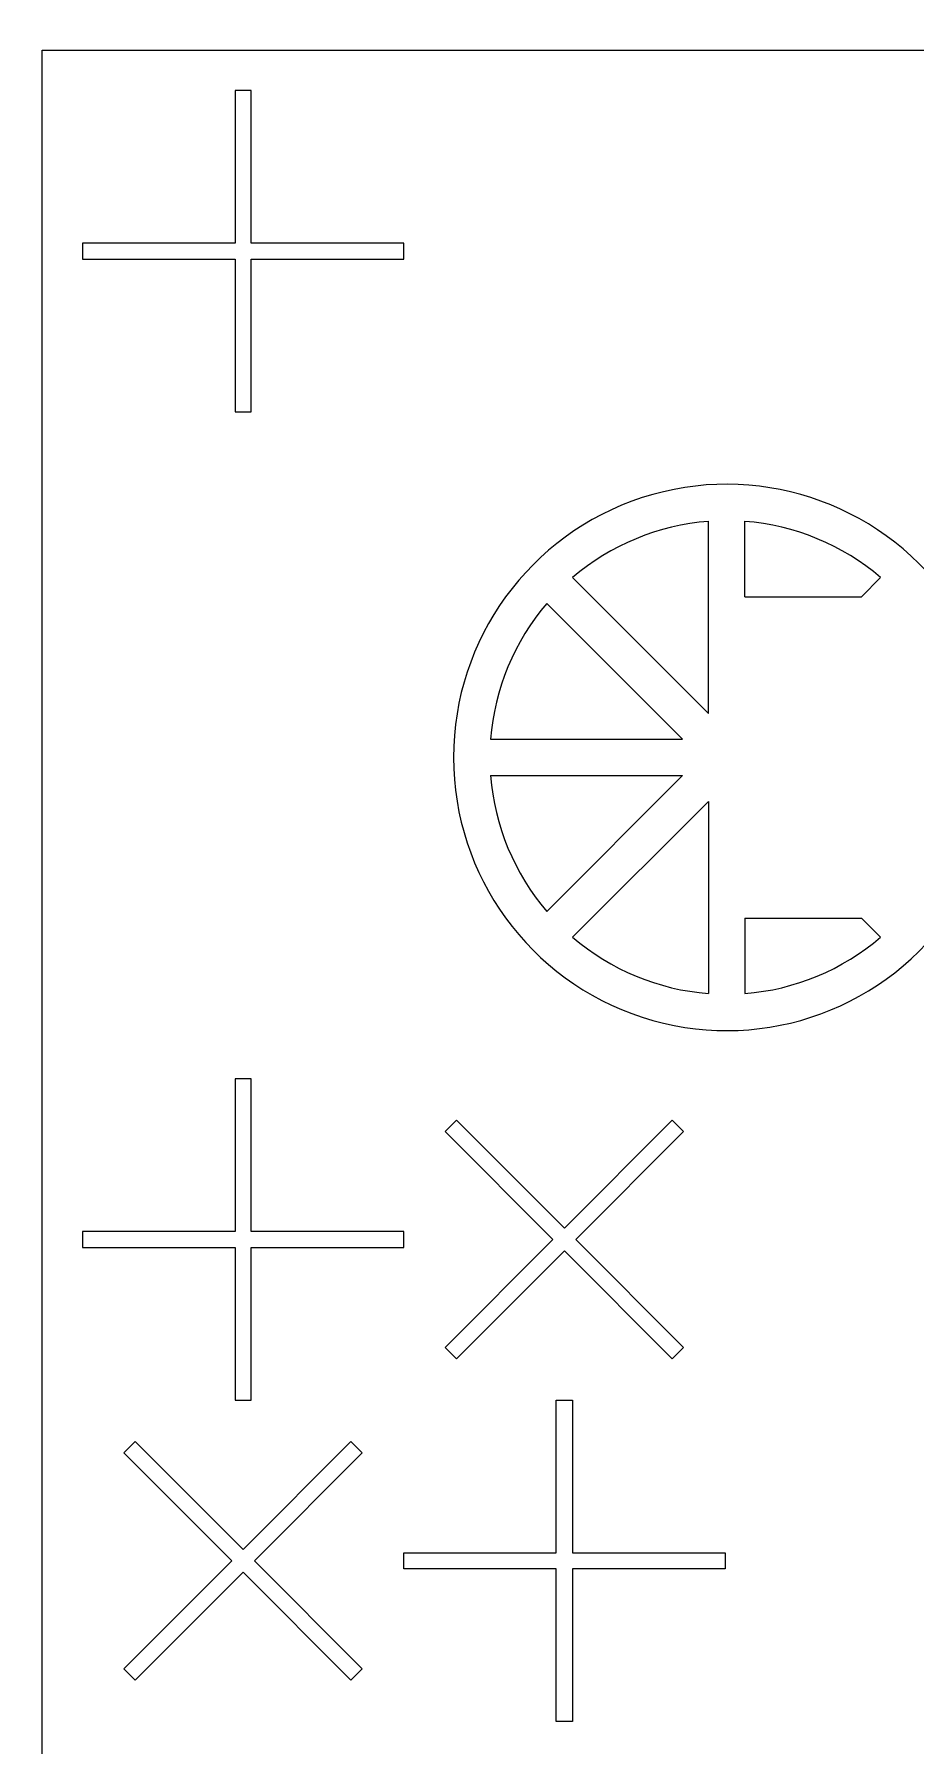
# Model space of a CAD drawing. Header units: inches. Extents: x -271009 to 5700, y -37000 to 38138.
# Drawn here: x -119392 to -116607, y 3223 to 8628 of the extents above; entities that cross this region are included whole.
import ezdxf

# ---------------------------------------------------------------- set-up
doc = ezdxf.new("R2010")
doc.units = ezdxf.units.IN
doc.header["$MEASUREMENT"] = 0

msp = doc.modelspace()

# ---------------------------------------------------------------- linework, layer by layer
for p, q in [((-118707, 8449.9), (-118757.8, 8449.9)), ((-118757.8, 8449.9), (-118757.8, 7967.8)), ((-118707, 7967.8), (-118707, 8449.9)), ((-118757.8, 7967.8), (-119239.9, 7967.8)), ((-119239.9, 7967.8), (-119239.9, 7917)), ((-118224.9, 7967.8), (-118707, 7967.8)), ((-118224.9, 7917), (-118224.9, 7967.8)), ((-119239.9, 7917), (-118757.8, 7917)), ((-118757.8, 7917), (-118757.8, 7434.9)), ((-118707, 7434.9), (-118707, 7917)), ((-118707, 7917), (-118224.9, 7917)), ((-118757.8, 7434.9), (-118707, 7434.9)), ((-117262.3, 6482.6), (-117262.3, 7089.3)), ((-117147.3, 6851.2), (-117147.3, 7089.3)), ((-117691.3, 6911.6), (-117262.3, 6482.6)), ((-116778.6, 6851.2), (-116718.3, 6911.6)), ((-117772.6, 6830.2), (-117343.7, 6401.3)), ((-117147.3, 6851.2), (-116778.6, 6851.2)), ((-117950.3, 6401.3), (-117343.7, 6401.3)), ((-117950.3, 6286.2), (-117343.7, 6286.2)), ((-117772.6, 5857.3), (-117343.7, 6286.2)), ((-117691.3, 5775.9), (-117262.3, 6204.9)), ((-117262.3, 6204.9), (-117262.3, 5598.2)), ((-117147.3, 5836.2), (-117147.3, 5598.2)), ((-117147.3, 5836.2), (-116778.6, 5836.2)), ((-116778.6, 5836.2), (-116718.3, 5775.9)), ((-118707, 5328.8), (-118757.8, 5328.8)), ((-118757.8, 5328.8), (-118757.8, 4846.6)), ((-118707, 4846.6), (-118707, 5328.8)), ((-118058.3, 5198), (-118094.2, 5162.2)), ((-117717.4, 4857.1), (-118058.3, 5198)), ((-117376.5, 5198), (-117717.4, 4857.1)), ((-117340.6, 5162.2), (-117376.5, 5198)), ((-118094.2, 5162.2), (-117753.3, 4821.3)), ((-117681.5, 4821.3), (-117340.6, 5162.2)), ((-118757.8, 4846.6), (-119239.9, 4846.6)), ((-119239.9, 4846.6), (-119239.9, 4795.9)), ((-118224.9, 4846.6), (-118707, 4846.6)), ((-118224.9, 4795.9), (-118224.9, 4846.6)), ((-117753.3, 4821.3), (-118094.2, 4480.3)), ((-117340.6, 4480.3), (-117681.5, 4821.3)), ((-119239.9, 4795.9), (-118757.8, 4795.9)), ((-118757.8, 4795.9), (-118757.8, 4313.8)), ((-118707, 4313.8), (-118707, 4795.9)), ((-118707, 4795.9), (-118224.9, 4795.9)), ((-118058.3, 4444.5), (-117717.4, 4785.4)), ((-117717.4, 4785.4), (-117376.5, 4444.5)), ((-118094.2, 4480.3), (-118058.3, 4444.5)), ((-117376.5, 4444.5), (-117340.6, 4480.3)), ((-118757.8, 4313.8), (-118707, 4313.8)), ((-117742.8, 3831.6), (-117742.8, 4313.8)), ((-117742.8, 4313.8), (-117692, 4313.8)), ((-117692, 4313.8), (-117692, 3831.6)), ((-119109.2, 4147.2), (-119073.3, 4183)), ((-119073.3, 4183), (-118732.4, 3842.1)), ((-118732.4, 3842.1), (-118391.5, 4183)), ((-118391.5, 4183), (-118355.6, 4147.2)), ((-118768.3, 3806.3), (-119109.2, 4147.2)), ((-118355.6, 4147.2), (-118696.5, 3806.3)), ((-119109.2, 3465.3), (-118768.3, 3806.3)), ((-118696.5, 3806.3), (-118355.6, 3465.3)), ((-118224.9, 3831.6), (-117742.8, 3831.6)), ((-118224.9, 3780.9), (-118224.9, 3831.6)), ((-117692, 3831.6), (-117209.9, 3831.6)), ((-117209.9, 3831.6), (-117209.9, 3780.9)), ((-118732.4, 3770.4), (-119073.3, 3429.5)), ((-118391.5, 3429.5), (-118732.4, 3770.4)), ((-117742.8, 3780.9), (-118224.9, 3780.9)), ((-117742.8, 3298.8), (-117742.8, 3780.9)), ((-117209.9, 3780.9), (-117692, 3780.9)), ((-117692, 3780.9), (-117692, 3298.8)), ((-119073.3, 3429.5), (-119109.2, 3465.3)), ((-118355.6, 3465.3), (-118391.5, 3429.5)), ((-117692, 3298.8), (-117742.8, 3298.8))]:
    msp.add_line(p, q)
msp.add_lwpolyline([(-137000, 35000, 6), (-113000, 35000)], format="xyb", close=True)
msp.add_lwpolyline([(-119366.8, 8576.8), (-108303.2, 8576.8), (-108303.2, 50.8), (-119366.8, 50.8)], close=True)
for radius, start, end in [(862.7, 36.0319, 323.9681), (747.7, 94.4117, 130.5883), (747.7, 49.4117, 85.5883), (747.7, 139.4117, 175.5883), (747.7, 184.4117, 220.5883), (747.7, 229.4117, 265.5883), (747.7, 274.4117, 310.5883)]:
    msp.add_arc((-117204.8, 6343.7), radius, start, end)

doc.saveas('drawing.dxf')
